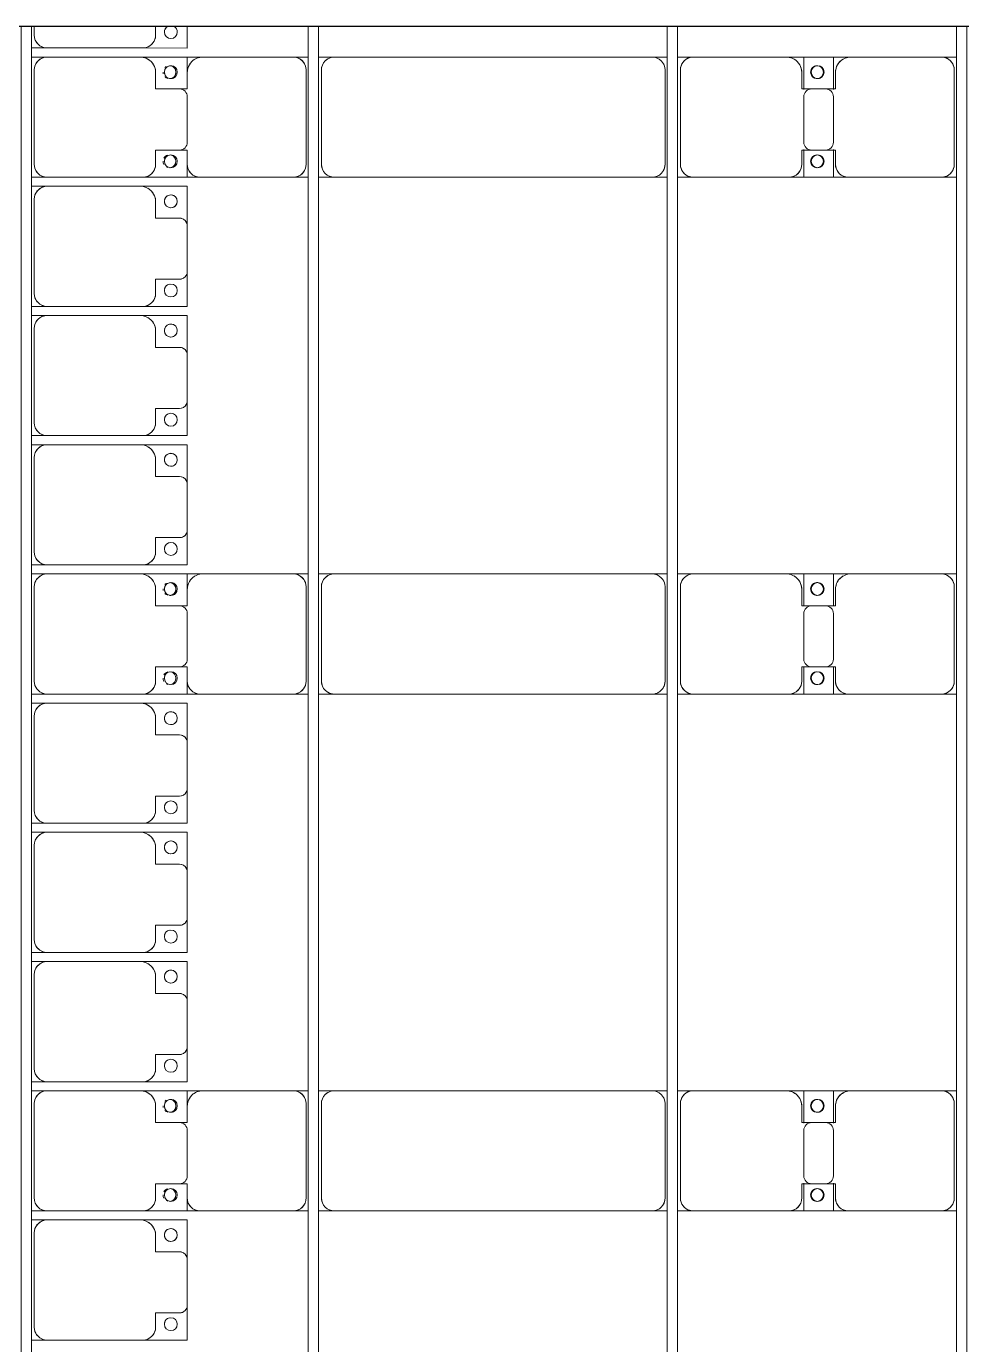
# Model space of a CAD drawing. Header units: millimetres. Extents: x -533732 to -130507, y -117886 to -23954.
# Drawn here: x -452551 to -448929, y -70886 to -65785 of the extents above; entities that cross this region are included whole.
import ezdxf

# ---------------------------------------------------------------- set-up
doc = ezdxf.new("R2010")
doc.units = ezdxf.units.MM
doc.layers.add('A-GENM', color=13, linetype='Continuous', lineweight=9)
doc.layers.add('S-BEAM', color=12, linetype='Continuous', lineweight=9)

# ---------------------------------------------------------------- blocks, each defined once
blk = doc.blocks.new('Dai phao do pin - DẢI PHAO ĐỠ PIN-V61-BỐ TRÍ KHUNG KẾT CẤU BÈ PIN 06')
at = {"layer": 'A-GENM', "color": 7}
for p, q in [((-1312.2, 241.6), (-1129.7, 241.6)), ((-1129.7, 241.6), (-1312.2, 241.6)), ((-779.7, 241.6), (-1129.7, 241.6)), ((-779.7, 241.6), (-721.1, 241.6)), ((-779.7, 241.6), (-721.1, 241.6)), ((-681.1, 241.6), (-620.3, 241.6)), ((-681.1, 241.6), (-620.3, 241.6)), ((610.3, 241.6), (-620.3, 241.6)), ((610.3, 241.6), (668.9, 241.6)), ((610.3, 241.6), (668.9, 241.6)), ((708.9, 241.6), (769.7, 241.6)), ((708.9, 241.6), (769.7, 241.6)), ((1129.7, 241.6), (769.7, 241.6)), ((1129.7, 241.6), (1312.2, 241.6)), ((1312.2, 241.6), (1129.7, 241.6)), ((1197.8, 241.6), (1380.3, 241.6)), ((1197.8, 116.2), (1197.8, 241.6)), ((1380.3, 241.6), (1197.8, 241.6)), ((1312.2, 241.6), (1312.2, 116.2)), ((1730.3, 241.6), (1380.3, 241.6)), ((1730.3, 241.6), (1788.9, 241.6)), ((1730.3, 241.6), (1788.9, 241.6)), ((-1189.7, 181.6), (-1189.7, 118.2)), ((-729.7, -173.4), (-729.7, 191.6)), ((-670.3, 191.6), (-670.3, -173.4)), ((660.3, -173.4), (660.3, 191.6)), ((719.7, 191.6), (719.7, -173.4)), ((1189.7, 118.2), (1189.7, 181.6)), ((1320.3, 181.6), (1320.3, 118.2)), ((1780.3, -173.4), (1780.3, 191.6)), ((-1189.7, 118.2), (-1219.7, 118.2)), ((1282.2, 118.2), (1189.7, 118.2)), ((1320.3, 118.2), (1227.8, 118.2)), ((1197.8, 88.2), (1197.8, -88.2)), ((1312.2, -88.2), (1312.2, 88.2)), ((-1219.7, -118.2), (-1189.7, -118.2)), ((-1189.7, -118.2), (-1189.7, -173.4)), ((1189.7, -173.4), (1189.7, -118.2)), ((1189.7, -118.2), (1282.2, -118.2)), ((1197.8, -223.4), (1197.8, -116.2)), ((1227.8, -118.2), (1320.3, -118.2)), ((1312.2, -116.2), (1312.2, -223.4)), ((1320.3, -118.2), (1320.3, -173.4)), ((-1139.7, -223.4), (-1312.2, -223.4)), ((-1312.2, -223.4), (-1139.7, -223.4)), ((-1139.7, -223.4), (-779.7, -223.4)), ((-721.1, -223.4), (-779.7, -223.4)), ((-721.1, -223.4), (-779.7, -223.4)), ((-620.3, -223.4), (-681.1, -223.4)), ((-620.3, -223.4), (-681.1, -223.4)), ((-620.3, -223.4), (610.3, -223.4)), ((668.9, -223.4), (610.3, -223.4)), ((668.9, -223.4), (610.3, -223.4)), ((769.7, -223.4), (708.9, -223.4)), ((769.7, -223.4), (708.9, -223.4)), ((769.7, -223.4), (1139.7, -223.4)), ((1312.2, -223.4), (1139.7, -223.4)), ((1139.7, -223.4), (1312.2, -223.4)), ((1370.3, -223.4), (1197.8, -223.4)), ((1197.8, -223.4), (1370.3, -223.4)), ((1370.3, -223.4), (1730.3, -223.4)), ((1788.9, -223.4), (1730.3, -223.4)), ((1788.9, -223.4), (1730.3, -223.4))]:
    blk.add_line(p, q, dxfattribs=at)
for centre, radius, start, end in [((-1258.6, 183.2), 25, 120, 135), ((-1258.6, 183.2), 25, 120, 135), ((-1258.6, 183.2), 25, 0, 90), ((-1258.6, 183.2), 25, 0, 75), ((-1129.7, 181.6), 60, 90, 180), ((-1129.7, 181.6), 60, 120, 180), ((-779.7, 191.6), 50, 360, 90), ((-779.7, 191.6), 50, 360, 75), ((-620.3, 191.6), 50, 90, 180), ((-620.3, 191.6), 50, 150, 180), ((-620.3, 191.6), 50, 105, 135), ((610.3, 191.6), 50, 360, 90), ((610.3, 191.6), 50, 60, 90), ((610.3, 191.6), 50, 15, 30), ((769.7, 191.6), 50, 90, 180), ((769.7, 191.6), 50, 105, 180), ((1129.7, 181.6), 60, 360, 90), ((1129.7, 181.6), 60, 360, 60), ((1248.6, 183.2), 25, 0, 180), ((1248.6, 183.2), 25, 360, 165), ((1251.4, 183.2), 25, 0, 180), ((1251.4, 183.2), 25, 90, 180), ((1251.4, 183.2), 25, 15, 75), ((1380.3, 181.6), 60, 90, 180), ((1380.3, 181.6), 60, 120, 180), ((1730.3, 191.6), 50, 360, 90), ((1730.3, 191.6), 50, 360, 75), ((-1258.6, 183.2), 25, 180, 195), ((-1258.6, 183.2), 25, 180, 195), ((-1258.6, 183.2), 25, 225, 255), ((-1258.6, 183.2), 25, 225, 255), ((-1258.6, 183.2), 25, 270, 360), ((-1258.6, 183.2), 25, 270, 300), ((-1258.6, 183.2), 25, 330, 360), ((1248.6, 183.2), 25, 180, 0), ((1251.4, 183.2), 25, 180, 0), ((1251.4, 183.2), 25, 180, 300), ((1248.6, 183.2), 25, 210, 360), ((1251.4, 183.2), 25, 330, 345), ((1227.8, 88.2), 30, 90, 180), ((1282.2, 88.2), 30, 360, 90), ((1227.8, -88.2), 30, 180, 270), ((1282.2, -88.2), 30, 270, 360), ((-1258.6, -161.8), 25, 105, 150), ((-1258.6, -161.8), 25, 105, 150), ((-1258.6, -161.8), 25, 0, 75), ((-1258.6, -161.8), 25, 0, 75), ((1248.6, -161.8), 25, 0, 180), ((1248.6, -161.8), 25, 105, 165), ((1251.4, -161.8), 25, 0, 180), ((1251.4, -161.8), 25, 105, 180), ((1248.6, -161.8), 25, 360, 75), ((1251.4, -161.8), 25, 15, 75), ((-1258.6, -161.8), 25, 180, 210), ((-1258.6, -161.8), 25, 180, 210), ((-1258.6, -161.8), 25, 240, 255), ((-1258.6, -161.8), 25, 240, 255), ((-1258.6, -161.8), 25, 270, 0), ((-1258.6, -161.8), 25, 285, 360), ((-1139.7, -173.4), 50, 180, 270), ((-1139.7, -173.4), 50, 180, 255), ((-779.7, -173.4), 50, 270, 360), ((-779.7, -173.4), 50, 285, 360), ((-620.3, -173.4), 50, 180, 270), ((-620.3, -173.4), 50, 180, 210), ((610.3, -173.4), 50, 270, 360), ((610.3, -173.4), 50, 330, 360), ((769.7, -173.4), 50, 180, 270), ((769.7, -173.4), 50, 180, 255), ((1139.7, -173.4), 50, 270, 360), ((1139.7, -173.4), 50, 285, 360), ((1248.6, -161.8), 25, 180, 360), ((1248.6, -161.8), 25, 195, 0), ((1251.4, -161.8), 25, 180, 0), ((1251.4, -161.8), 25, 180, 270), ((1251.4, -161.8), 25, 285, 345), ((1370.3, -173.4), 50, 180, 270), ((1370.3, -173.4), 50, 180, 255), ((1730.3, -173.4), 50, 270, 360), ((1730.3, -173.4), 50, 285, 360), ((-620.3, -173.4), 50, 240, 270), ((610.3, -173.4), 50, 285, 300)]:
    blk.add_arc(centre, radius, start, end, dxfattribs=at)
blk = doc.blocks.new('Dai phao do pin - DẢI PHAO ĐỠ PIN-V63-BỐ TRÍ KHUNG KẾT CẤU BÈ PIN 06')
at = {"layer": 'A-GENM', "color": 7}
for p, q in [((-1312.2, 241.6), (-1129.7, 241.6)), ((-1129.7, 241.6), (-1312.2, 241.6)), ((-779.7, 241.6), (-1129.7, 241.6)), ((-779.7, 241.6), (-721.1, 241.6)), ((-779.7, 241.6), (-721.1, 241.6)), ((-681.1, 241.6), (-620.3, 241.6)), ((-681.1, 241.6), (-620.3, 241.6)), ((610.3, 241.6), (-620.3, 241.6)), ((610.3, 241.6), (668.9, 241.6)), ((610.3, 241.6), (668.9, 241.6)), ((708.9, 241.6), (769.7, 241.6)), ((708.9, 241.6), (769.7, 241.6)), ((1129.7, 241.6), (769.7, 241.6)), ((1129.7, 241.6), (1312.2, 241.6)), ((1312.2, 241.6), (1129.7, 241.6)), ((1197.8, 241.6), (1380.3, 241.6)), ((1197.8, 116.2), (1197.8, 241.6)), ((1380.3, 241.6), (1197.8, 241.6)), ((1312.2, 241.6), (1312.2, 116.2)), ((1730.3, 241.6), (1380.3, 241.6)), ((1730.3, 241.6), (1788.9, 241.6)), ((1730.3, 241.6), (1788.9, 241.6)), ((-1189.7, 181.6), (-1189.7, 118.2)), ((-729.7, -173.4), (-729.7, 191.6)), ((-670.3, 191.6), (-670.3, -173.4)), ((660.3, -173.4), (660.3, 191.6)), ((719.7, 191.6), (719.7, -173.4)), ((1189.7, 118.2), (1189.7, 181.6)), ((1320.3, 181.6), (1320.3, 118.2)), ((1780.3, -173.4), (1780.3, 191.6)), ((-1189.7, 118.2), (-1219.7, 118.2)), ((1282.2, 118.2), (1189.7, 118.2)), ((1320.3, 118.2), (1227.8, 118.2)), ((1197.8, 88.2), (1197.8, -88.2)), ((1312.2, -88.2), (1312.2, 88.2)), ((-1219.7, -118.2), (-1189.7, -118.2)), ((-1189.7, -118.2), (-1189.7, -173.4)), ((1189.7, -173.4), (1189.7, -118.2)), ((1189.7, -118.2), (1282.2, -118.2)), ((1197.8, -223.4), (1197.8, -116.2)), ((1227.8, -118.2), (1320.3, -118.2)), ((1312.2, -116.2), (1312.2, -223.4)), ((1320.3, -118.2), (1320.3, -173.4)), ((-1139.7, -223.4), (-1312.2, -223.4)), ((-1312.2, -223.4), (-1139.7, -223.4)), ((-1139.7, -223.4), (-779.7, -223.4)), ((-721.1, -223.4), (-779.7, -223.4)), ((-721.1, -223.4), (-779.7, -223.4)), ((-620.3, -223.4), (-681.1, -223.4)), ((-620.3, -223.4), (-681.1, -223.4)), ((-620.3, -223.4), (610.3, -223.4)), ((668.9, -223.4), (610.3, -223.4)), ((668.9, -223.4), (610.3, -223.4)), ((769.7, -223.4), (708.9, -223.4)), ((769.7, -223.4), (708.9, -223.4)), ((769.7, -223.4), (1139.7, -223.4)), ((1312.2, -223.4), (1139.7, -223.4)), ((1139.7, -223.4), (1312.2, -223.4)), ((1370.3, -223.4), (1197.8, -223.4)), ((1197.8, -223.4), (1370.3, -223.4)), ((1370.3, -223.4), (1730.3, -223.4)), ((1788.9, -223.4), (1730.3, -223.4)), ((1788.9, -223.4), (1730.3, -223.4))]:
    blk.add_line(p, q, dxfattribs=at)
for centre, radius, start, end in [((-1258.6, 183.2), 25, 120, 135), ((-1258.6, 183.2), 25, 120, 135), ((-1258.6, 183.2), 25, 0, 90), ((-1258.6, 183.2), 25, 0, 75), ((-1129.7, 181.6), 60, 90, 180), ((-1129.7, 181.6), 60, 120, 180), ((-779.7, 191.6), 50, 360, 90), ((-779.7, 191.6), 50, 360, 75), ((-620.3, 191.6), 50, 90, 180), ((-620.3, 191.6), 50, 150, 180), ((-620.3, 191.6), 50, 105, 135), ((610.3, 191.6), 50, 360, 90), ((610.3, 191.6), 50, 60, 90), ((610.3, 191.6), 50, 15, 30), ((769.7, 191.6), 50, 90, 180), ((769.7, 191.6), 50, 105, 180), ((1129.7, 181.6), 60, 360, 90), ((1129.7, 181.6), 60, 360, 60), ((1248.6, 183.2), 25, 0, 180), ((1248.6, 183.2), 25, 360, 165), ((1251.4, 183.2), 25, 0, 180), ((1251.4, 183.2), 25, 90, 180), ((1251.4, 183.2), 25, 15, 75), ((1380.3, 181.6), 60, 90, 180), ((1380.3, 181.6), 60, 120, 180), ((1730.3, 191.6), 50, 360, 90), ((1730.3, 191.6), 50, 360, 75), ((-1258.6, 183.2), 25, 180, 195), ((-1258.6, 183.2), 25, 180, 195), ((-1258.6, 183.2), 25, 225, 255), ((-1258.6, 183.2), 25, 225, 255), ((-1258.6, 183.2), 25, 270, 360), ((-1258.6, 183.2), 25, 270, 300), ((-1258.6, 183.2), 25, 330, 360), ((1248.6, 183.2), 25, 180, 0), ((1251.4, 183.2), 25, 180, 0), ((1251.4, 183.2), 25, 180, 300), ((1248.6, 183.2), 25, 210, 360), ((1251.4, 183.2), 25, 330, 345), ((1227.8, 88.2), 30, 90, 180), ((1282.2, 88.2), 30, 360, 90), ((1227.8, -88.2), 30, 180, 270), ((1282.2, -88.2), 30, 270, 360), ((-1258.6, -161.8), 25, 105, 150), ((-1258.6, -161.8), 25, 105, 150), ((-1258.6, -161.8), 25, 0, 75), ((-1258.6, -161.8), 25, 0, 75), ((1248.6, -161.8), 25, 0, 180), ((1248.6, -161.8), 25, 105, 165), ((1251.4, -161.8), 25, 0, 180), ((1251.4, -161.8), 25, 105, 180), ((1248.6, -161.8), 25, 360, 75), ((1251.4, -161.8), 25, 15, 75), ((-1258.6, -161.8), 25, 180, 210), ((-1258.6, -161.8), 25, 180, 210), ((-1258.6, -161.8), 25, 240, 255), ((-1258.6, -161.8), 25, 240, 255), ((-1258.6, -161.8), 25, 270, 0), ((-1258.6, -161.8), 25, 285, 360), ((-1139.7, -173.4), 50, 180, 270), ((-1139.7, -173.4), 50, 180, 255), ((-779.7, -173.4), 50, 270, 360), ((-779.7, -173.4), 50, 285, 360), ((-620.3, -173.4), 50, 180, 270), ((-620.3, -173.4), 50, 180, 210), ((610.3, -173.4), 50, 270, 360), ((610.3, -173.4), 50, 330, 360), ((769.7, -173.4), 50, 180, 270), ((769.7, -173.4), 50, 180, 255), ((1139.7, -173.4), 50, 270, 360), ((1139.7, -173.4), 50, 285, 360), ((1248.6, -161.8), 25, 180, 360), ((1248.6, -161.8), 25, 195, 0), ((1251.4, -161.8), 25, 180, 0), ((1251.4, -161.8), 25, 180, 270), ((1251.4, -161.8), 25, 285, 345), ((1370.3, -173.4), 50, 180, 270), ((1370.3, -173.4), 50, 180, 255), ((1730.3, -173.4), 50, 270, 360), ((1730.3, -173.4), 50, 285, 360), ((-620.3, -173.4), 50, 240, 270), ((610.3, -173.4), 50, 285, 300)]:
    blk.add_arc(centre, radius, start, end, dxfattribs=at)
blk = doc.blocks.new('Dai phao do pin - DẢI PHAO ĐỠ PIN-V65-BỐ TRÍ KHUNG KẾT CẤU BÈ PIN 06')
at = {"layer": 'A-GENM', "color": 7}
for p, q in [((-1312.2, 241.6), (-1129.7, 241.6)), ((-1129.7, 241.6), (-1312.2, 241.6)), ((-779.7, 241.6), (-1129.7, 241.6)), ((-779.7, 241.6), (-721.1, 241.6)), ((-779.7, 241.6), (-721.1, 241.6)), ((-681.1, 241.6), (-620.3, 241.6)), ((-681.1, 241.6), (-620.3, 241.6)), ((610.3, 241.6), (-620.3, 241.6)), ((610.3, 241.6), (668.9, 241.6)), ((610.3, 241.6), (668.9, 241.6)), ((708.9, 241.6), (769.7, 241.6)), ((708.9, 241.6), (769.7, 241.6)), ((1129.7, 241.6), (769.7, 241.6)), ((1129.7, 241.6), (1312.2, 241.6)), ((1312.2, 241.6), (1129.7, 241.6)), ((1197.8, 241.6), (1380.3, 241.6)), ((1197.8, 116.2), (1197.8, 241.6)), ((1380.3, 241.6), (1197.8, 241.6)), ((1312.2, 241.6), (1312.2, 116.2)), ((1730.3, 241.6), (1380.3, 241.6)), ((1730.3, 241.6), (1788.9, 241.6)), ((1730.3, 241.6), (1788.9, 241.6)), ((-1189.7, 181.6), (-1189.7, 118.2)), ((-729.7, -173.4), (-729.7, 191.6)), ((-670.3, 191.6), (-670.3, -173.4)), ((660.3, -173.4), (660.3, 191.6)), ((719.7, 191.6), (719.7, -173.4)), ((1189.7, 118.2), (1189.7, 181.6)), ((1320.3, 181.6), (1320.3, 118.2)), ((1780.3, -173.4), (1780.3, 191.6)), ((-1189.7, 118.2), (-1219.7, 118.2)), ((1282.2, 118.2), (1189.7, 118.2)), ((1320.3, 118.2), (1227.8, 118.2)), ((1197.8, 88.2), (1197.8, -88.2)), ((1312.2, -88.2), (1312.2, 88.2)), ((-1219.7, -118.2), (-1189.7, -118.2)), ((-1189.7, -118.2), (-1189.7, -173.4)), ((1189.7, -173.4), (1189.7, -118.2)), ((1189.7, -118.2), (1282.2, -118.2)), ((1197.8, -223.4), (1197.8, -116.2)), ((1227.8, -118.2), (1320.3, -118.2)), ((1312.2, -116.2), (1312.2, -223.4)), ((1320.3, -118.2), (1320.3, -173.4)), ((-1139.7, -223.4), (-1312.2, -223.4)), ((-1312.2, -223.4), (-1139.7, -223.4)), ((-1139.7, -223.4), (-779.7, -223.4)), ((-721.1, -223.4), (-779.7, -223.4)), ((-721.1, -223.4), (-779.7, -223.4)), ((-620.3, -223.4), (-681.1, -223.4)), ((-620.3, -223.4), (-681.1, -223.4)), ((-620.3, -223.4), (610.3, -223.4)), ((668.9, -223.4), (610.3, -223.4)), ((668.9, -223.4), (610.3, -223.4)), ((769.7, -223.4), (708.9, -223.4)), ((769.7, -223.4), (708.9, -223.4)), ((769.7, -223.4), (1139.7, -223.4)), ((1312.2, -223.4), (1139.7, -223.4)), ((1139.7, -223.4), (1312.2, -223.4)), ((1370.3, -223.4), (1197.8, -223.4)), ((1197.8, -223.4), (1370.3, -223.4)), ((1370.3, -223.4), (1730.3, -223.4)), ((1788.9, -223.4), (1730.3, -223.4)), ((1788.9, -223.4), (1730.3, -223.4))]:
    blk.add_line(p, q, dxfattribs=at)
for centre, radius, start, end in [((-1258.6, 183.2), 25, 120, 135), ((-1258.6, 183.2), 25, 120, 135), ((-1258.6, 183.2), 25, 0, 90), ((-1258.6, 183.2), 25, 0, 75), ((-1129.7, 181.6), 60, 90, 180), ((-1129.7, 181.6), 60, 120, 180), ((-779.7, 191.6), 50, 360, 90), ((-779.7, 191.6), 50, 360, 75), ((-620.3, 191.6), 50, 90, 180), ((-620.3, 191.6), 50, 150, 180), ((-620.3, 191.6), 50, 105, 135), ((610.3, 191.6), 50, 360, 90), ((610.3, 191.6), 50, 60, 90), ((610.3, 191.6), 50, 15, 30), ((769.7, 191.6), 50, 90, 180), ((769.7, 191.6), 50, 105, 180), ((1129.7, 181.6), 60, 360, 90), ((1129.7, 181.6), 60, 360, 60), ((1248.6, 183.2), 25, 0, 180), ((1248.6, 183.2), 25, 360, 165), ((1251.4, 183.2), 25, 0, 180), ((1251.4, 183.2), 25, 90, 180), ((1251.4, 183.2), 25, 15, 75), ((1380.3, 181.6), 60, 90, 180), ((1380.3, 181.6), 60, 120, 180), ((1730.3, 191.6), 50, 360, 90), ((1730.3, 191.6), 50, 360, 75), ((-1258.6, 183.2), 25, 180, 195), ((-1258.6, 183.2), 25, 180, 195), ((-1258.6, 183.2), 25, 225, 255), ((-1258.6, 183.2), 25, 225, 255), ((-1258.6, 183.2), 25, 270, 360), ((-1258.6, 183.2), 25, 270, 300), ((-1258.6, 183.2), 25, 330, 360), ((1248.6, 183.2), 25, 180, 0), ((1251.4, 183.2), 25, 180, 0), ((1251.4, 183.2), 25, 180, 300), ((1248.6, 183.2), 25, 210, 360), ((1251.4, 183.2), 25, 330, 345), ((1227.8, 88.2), 30, 90, 180), ((1282.2, 88.2), 30, 360, 90), ((1227.8, -88.2), 30, 180, 270), ((1282.2, -88.2), 30, 270, 360), ((-1258.6, -161.8), 25, 105, 150), ((-1258.6, -161.8), 25, 105, 150), ((-1258.6, -161.8), 25, 0, 75), ((-1258.6, -161.8), 25, 0, 75), ((1248.6, -161.8), 25, 0, 180), ((1248.6, -161.8), 25, 105, 165), ((1251.4, -161.8), 25, 0, 180), ((1251.4, -161.8), 25, 105, 180), ((1248.6, -161.8), 25, 360, 75), ((1251.4, -161.8), 25, 15, 75), ((-1258.6, -161.8), 25, 180, 210), ((-1258.6, -161.8), 25, 180, 210), ((-1258.6, -161.8), 25, 240, 255), ((-1258.6, -161.8), 25, 240, 255), ((-1258.6, -161.8), 25, 270, 0), ((-1258.6, -161.8), 25, 285, 360), ((-1139.7, -173.4), 50, 180, 270), ((-1139.7, -173.4), 50, 180, 255), ((-779.7, -173.4), 50, 270, 360), ((-779.7, -173.4), 50, 285, 360), ((-620.3, -173.4), 50, 180, 270), ((-620.3, -173.4), 50, 180, 210), ((610.3, -173.4), 50, 270, 360), ((610.3, -173.4), 50, 330, 360), ((769.7, -173.4), 50, 180, 270), ((769.7, -173.4), 50, 180, 255), ((1139.7, -173.4), 50, 270, 360), ((1139.7, -173.4), 50, 285, 360), ((1248.6, -161.8), 25, 180, 360), ((1248.6, -161.8), 25, 195, 0), ((1251.4, -161.8), 25, 180, 0), ((1251.4, -161.8), 25, 180, 270), ((1251.4, -161.8), 25, 285, 345), ((1370.3, -173.4), 50, 180, 270), ((1370.3, -173.4), 50, 180, 255), ((1730.3, -173.4), 50, 270, 360), ((1730.3, -173.4), 50, 285, 360), ((-620.3, -173.4), 50, 240, 270), ((610.3, -173.4), 50, 285, 300)]:
    blk.add_arc(centre, radius, start, end, dxfattribs=at)
blk = doc.blocks.new('Dải phao đi lại kèm đỡ invester - DẢI PHAO ĐI LẠI-18522-BỐ TRÍ KHUNG KẾT CẤU BÈ PIN 06')
at = {"layer": 'A-GENM', "color": 7}
for p, q in [((33640, 1312.2), (33723.4, 1312.2)), ((33723.4, 1312.2), (33640, 1312.2)), ((33723.4, 1312.2), (33723.4, 1139.7)), ((33723.4, 1139.7), (33723.4, 1312.2)), ((33758.4, 1312.2), (33818.4, 1312.2)), ((33758.4, 1129.7), (33758.4, 1312.2)), ((33758.4, 1312.2), (33758.4, 1129.7)), ((33818.4, 1312.2), (33758.4, 1312.2)), ((33881.8, 1282.2), (33881.8, 1189.7)), ((34088.2, 1312.2), (33911.8, 1312.2)), ((34118.2, 1189.7), (34118.2, 1282.2)), ((34173.4, 1312.2), (34223.4, 1312.2)), ((34223.4, 1312.2), (34173.4, 1312.2)), ((34223.4, 1312.2), (34223.4, 1139.7)), ((34223.4, 1139.7), (34223.4, 1312.2)), ((34258.4, 1312.2), (34411.8, 1312.2)), ((34258.4, 1129.7), (34258.4, 1312.2)), ((34258.4, 1312.2), (34258.4, 1129.7)), ((34411.8, 1312.2), (34258.4, 1312.2)), ((34381.8, 1282.2), (34381.8, 1189.7)), ((34588.2, 1312.2), (34411.8, 1312.2)), ((34588.2, 1312.2), (34723.4, 1312.2)), ((34723.4, 1312.2), (34588.2, 1312.2)), ((34618.2, 1189.7), (34618.2, 1282.2)), ((34723.4, 1312.2), (34723.4, 1139.7)), ((34723.4, 1139.7), (34723.4, 1312.2)), ((34758.4, 1312.2), (34911.8, 1312.2)), ((34758.4, 1129.7), (34758.4, 1312.2)), ((34758.4, 1312.2), (34758.4, 1129.7)), ((34911.8, 1312.2), (34758.4, 1312.2)), ((34881.8, 1282.2), (34881.8, 1189.7)), ((35088.2, 1312.2), (34911.8, 1312.2)), ((35088.2, 1312.2), (35223.4, 1312.2)), ((35223.4, 1312.2), (35088.2, 1312.2)), ((35118.2, 1189.7), (35118.2, 1282.2)), ((35223.4, 1312.2), (35223.4, 1139.7)), ((35223.4, 1139.7), (35223.4, 1312.2)), ((35258.4, 1312.2), (35411.8, 1312.2)), ((35258.4, 1129.7), (35258.4, 1312.2)), ((35258.4, 1312.2), (35258.4, 1129.7)), ((35411.8, 1312.2), (35258.4, 1312.2)), ((35381.8, 1282.2), (35381.8, 1189.7)), ((35588.2, 1312.2), (35411.8, 1312.2)), ((35588.2, 1312.2), (35723.4, 1312.2)), ((35723.4, 1312.2), (35588.2, 1312.2)), ((35618.2, 1189.7), (35618.2, 1282.2)), ((35723.4, 1312.2), (35723.4, 1139.7)), ((35723.4, 1139.7), (35723.4, 1312.2)), ((35758.4, 1312.2), (35818.4, 1312.2)), ((35758.4, 1129.7), (35758.4, 1312.2)), ((35758.4, 1312.2), (35758.4, 1129.7)), ((35818.4, 1312.2), (35758.4, 1312.2)), ((35881.8, 1282.2), (35881.8, 1189.7)), ((36088.2, 1312.2), (35911.8, 1312.2)), ((36118.2, 1189.7), (36118.2, 1282.2)), ((36173.4, 1312.2), (36223.4, 1312.2)), ((36223.4, 1312.2), (36173.4, 1312.2)), ((36223.4, 1312.2), (36223.4, 1139.7)), ((36223.4, 1139.7), (36223.4, 1312.2)), ((36258.4, 1312.2), (36411.8, 1312.2)), ((36258.4, 1129.7), (36258.4, 1312.2)), ((36258.4, 1312.2), (36258.4, 1129.7)), ((36411.8, 1312.2), (36258.4, 1312.2)), ((36381.8, 1282.2), (36381.8, 1189.7)), ((36588.2, 1312.2), (36411.8, 1312.2)), ((36588.2, 1312.2), (36723.4, 1312.2)), ((36723.4, 1312.2), (36588.2, 1312.2)), ((36618.2, 1189.7), (36618.2, 1282.2)), ((36723.4, 1312.2), (36723.4, 1139.7)), ((36723.4, 1139.7), (36723.4, 1312.2)), ((36758.4, 1312.2), (36911.8, 1312.2)), ((36758.4, 1129.7), (36758.4, 1312.2)), ((36758.4, 1312.2), (36758.4, 1129.7)), ((36911.8, 1312.2), (36758.4, 1312.2)), ((36881.8, 1282.2), (36881.8, 1189.7)), ((37088.2, 1312.2), (36911.8, 1312.2)), ((37088.2, 1312.2), (37223.4, 1312.2)), ((37223.4, 1312.2), (37088.2, 1312.2)), ((37118.2, 1189.7), (37118.2, 1282.2)), ((37223.4, 1312.2), (37223.4, 1139.7)), ((37223.4, 1139.7), (37223.4, 1312.2)), ((37258.4, 1312.2), (37411.8, 1312.2)), ((37258.4, 1129.7), (37258.4, 1312.2)), ((37258.4, 1312.2), (37258.4, 1129.7)), ((37411.8, 1312.2), (37258.4, 1312.2)), ((37381.8, 1282.2), (37381.8, 1189.7)), ((37588.2, 1312.2), (37411.8, 1312.2)), ((37588.2, 1312.2), (37723.4, 1312.2)), ((37723.4, 1312.2), (37588.2, 1312.2)), ((37618.2, 1189.7), (37618.2, 1282.2)), ((37723.4, 1312.2), (37723.4, 1139.7)), ((37723.4, 1139.7), (37723.4, 1312.2)), ((37758.4, 1312.2), (37818.4, 1312.2)), ((37758.4, 1129.7), (37758.4, 1312.2)), ((37758.4, 1312.2), (37758.4, 1129.7)), ((37818.4, 1312.2), (37758.4, 1312.2)), ((37881.8, 1282.2), (37881.8, 1189.7)), ((38088.2, 1312.2), (37911.8, 1312.2)), ((38118.2, 1189.7), (38118.2, 1282.2)), ((38173.4, 1312.2), (38223.4, 1312.2)), ((38223.4, 1312.2), (38173.4, 1312.2)), ((38223.4, 1312.2), (38223.4, 1139.7)), ((38223.4, 1139.7), (38223.4, 1312.2)), ((38258.4, 1312.2), (38411.8, 1312.2)), ((38258.4, 1129.7), (38258.4, 1312.2)), ((38258.4, 1312.2), (38258.4, 1129.7)), ((38411.8, 1312.2), (38258.4, 1312.2)), ((38381.8, 1282.2), (38381.8, 1189.7)), ((38588.2, 1312.2), (38411.8, 1312.2)), ((38588.2, 1312.2), (38723.4, 1312.2)), ((38723.4, 1312.2), (38588.2, 1312.2)), ((38618.2, 1189.7), (38618.2, 1282.2)), ((38723.4, 1312.2), (38723.4, 1139.7)), ((38723.4, 1139.7), (38723.4, 1312.2)), ((33673.4, 1189.7), (33640, 1189.7)), ((33881.8, 1189.7), (33818.4, 1189.7)), ((34173.4, 1189.7), (34118.2, 1189.7)), ((34381.8, 1189.7), (34318.4, 1189.7)), ((34673.4, 1189.7), (34618.2, 1189.7)), ((34881.8, 1189.7), (34818.4, 1189.7)), ((35173.4, 1189.7), (35118.2, 1189.7)), ((35381.8, 1189.7), (35318.4, 1189.7)), ((35673.4, 1189.7), (35618.2, 1189.7)), ((35881.8, 1189.7), (35818.4, 1189.7)), ((36173.4, 1189.7), (36118.2, 1189.7)), ((36381.8, 1189.7), (36318.4, 1189.7)), ((36673.4, 1189.7), (36618.2, 1189.7)), ((36881.8, 1189.7), (36818.4, 1189.7)), ((37173.4, 1189.7), (37118.2, 1189.7)), ((37381.8, 1189.7), (37318.4, 1189.7)), ((37673.4, 1189.7), (37618.2, 1189.7)), ((37881.8, 1189.7), (37818.4, 1189.7)), ((38173.4, 1189.7), (38118.2, 1189.7)), ((38381.8, 1189.7), (38318.4, 1189.7)), ((38673.4, 1189.7), (38618.2, 1189.7)), ((33723.4, 769.7), (33723.4, 1139.7)), ((33758.4, 1129.7), (33758.4, 769.7)), ((34223.4, 769.7), (34223.4, 1139.7)), ((34258.4, 1129.7), (34258.4, 769.7)), ((34723.4, 769.7), (34723.4, 1139.7)), ((34758.4, 1129.7), (34758.4, 769.7)), ((35223.4, 769.7), (35223.4, 1139.7)), ((35258.4, 1129.7), (35258.4, 769.7)), ((35723.4, 769.7), (35723.4, 1139.7)), ((35758.4, 1129.7), (35758.4, 769.7)), ((36223.4, 769.7), (36223.4, 1139.7)), ((36258.4, 1129.7), (36258.4, 769.7)), ((36723.4, 769.7), (36723.4, 1139.7)), ((36758.4, 1129.7), (36758.4, 769.7)), ((37223.4, 769.7), (37223.4, 1139.7)), ((37258.4, 1129.7), (37258.4, 769.7)), ((37723.4, 769.7), (37723.4, 1139.7)), ((37758.4, 1129.7), (37758.4, 769.7)), ((38223.4, 769.7), (38223.4, 1139.7)), ((38258.4, 1129.7), (38258.4, 769.7)), ((38723.4, 769.7), (38723.4, 1139.7)), ((33723.4, 769.7), (33723.4, 708.9)), ((33723.4, 769.7), (33723.4, 708.9)), ((33758.4, 708.9), (33758.4, 769.7)), ((33758.4, 708.9), (33758.4, 769.7)), ((34223.4, 769.7), (34223.4, 708.9)), ((34223.4, 769.7), (34223.4, 708.9)), ((34258.4, 708.9), (34258.4, 769.7)), ((34258.4, 708.9), (34258.4, 769.7)), ((34723.4, 769.7), (34723.4, 708.9)), ((34723.4, 769.7), (34723.4, 708.9)), ((34758.4, 708.9), (34758.4, 769.7)), ((34758.4, 708.9), (34758.4, 769.7)), ((35223.4, 769.7), (35223.4, 708.9)), ((35223.4, 769.7), (35223.4, 708.9)), ((35258.4, 708.9), (35258.4, 769.7)), ((35258.4, 708.9), (35258.4, 769.7)), ((35723.4, 769.7), (35723.4, 708.9)), ((35723.4, 769.7), (35723.4, 708.9)), ((35758.4, 708.9), (35758.4, 769.7)), ((35758.4, 708.9), (35758.4, 769.7)), ((36223.4, 769.7), (36223.4, 708.9)), ((36223.4, 769.7), (36223.4, 708.9)), ((36258.4, 708.9), (36258.4, 769.7)), ((36258.4, 708.9), (36258.4, 769.7)), ((36723.4, 769.7), (36723.4, 708.9)), ((36723.4, 769.7), (36723.4, 708.9)), ((36758.4, 708.9), (36758.4, 769.7)), ((36758.4, 708.9), (36758.4, 769.7)), ((37223.4, 769.7), (37223.4, 708.9)), ((37223.4, 769.7), (37223.4, 708.9)), ((37258.4, 708.9), (37258.4, 769.7)), ((37258.4, 708.9), (37258.4, 769.7)), ((37723.4, 769.7), (37723.4, 708.9)), ((37723.4, 769.7), (37723.4, 708.9)), ((37758.4, 708.9), (37758.4, 769.7)), ((37758.4, 708.9), (37758.4, 769.7)), ((38223.4, 769.7), (38223.4, 708.9)), ((38223.4, 769.7), (38223.4, 708.9)), ((38258.4, 708.9), (38258.4, 769.7)), ((38258.4, 708.9), (38258.4, 769.7)), ((38723.4, 769.7), (38723.4, 708.9)), ((38723.4, 769.7), (38723.4, 708.9)), ((33640, 719.7), (33673.4, 719.7)), ((33808.4, 719.7), (34173.4, 719.7)), ((34308.4, 719.7), (34673.4, 719.7)), ((34808.4, 719.7), (35173.4, 719.7)), ((35308.4, 719.7), (35673.4, 719.7)), ((35808.4, 719.7), (36173.4, 719.7)), ((36308.4, 719.7), (36673.4, 719.7)), ((36808.4, 719.7), (37173.4, 719.7)), ((37308.4, 719.7), (37673.4, 719.7)), ((37808.4, 719.7), (38173.4, 719.7)), ((38308.4, 719.7), (38673.4, 719.7))]:
    blk.add_line(p, q, dxfattribs=at)
for centre, radius, start, end in [((33911.8, 1282.2), 30, 90, 180), ((34088.2, 1282.2), 30, 0, 90), ((34411.8, 1282.2), 30, 90, 180), ((34411.8, 1282.2), 30, 105, 165), ((34411.8, 1282.2), 30, 135, 165), ((34411.8, 1282.2), 30, 135, 165), ((34588.2, 1282.2), 30, 0, 90), ((34588.2, 1282.2), 30, 60, 75), ((34588.2, 1282.2), 30, 15, 75), ((34588.2, 1282.2), 30, 60, 75), ((34588.2, 1282.2), 30, 15, 30), ((34588.2, 1282.2), 30, 15, 30), ((34911.8, 1282.2), 30, 90, 180), ((34911.8, 1282.2), 30, 105, 165), ((34911.8, 1282.2), 30, 135, 165), ((34911.8, 1282.2), 30, 135, 165), ((35088.2, 1282.2), 30, 0, 90), ((35088.2, 1282.2), 30, 60, 75), ((35088.2, 1282.2), 30, 15, 75), ((35088.2, 1282.2), 30, 60, 75), ((35088.2, 1282.2), 30, 15, 30), ((35088.2, 1282.2), 30, 15, 30), ((35411.8, 1282.2), 30, 90, 180), ((35411.8, 1282.2), 30, 105, 165), ((35411.8, 1282.2), 30, 135, 165), ((35411.8, 1282.2), 30, 135, 165), ((35588.2, 1282.2), 30, 0, 90), ((35588.2, 1282.2), 30, 60, 75), ((35588.2, 1282.2), 30, 15, 75), ((35588.2, 1282.2), 30, 60, 75), ((35588.2, 1282.2), 30, 15, 30), ((35588.2, 1282.2), 30, 15, 30), ((35911.8, 1282.2), 30, 90, 180), ((36088.2, 1282.2), 30, 0, 90), ((36411.8, 1282.2), 30, 90, 180), ((36411.8, 1282.2), 30, 105, 165), ((36411.8, 1282.2), 30, 135, 165), ((36411.8, 1282.2), 30, 135, 165), ((36588.2, 1282.2), 30, 0, 90), ((36588.2, 1282.2), 30, 60, 75), ((36588.2, 1282.2), 30, 15, 75), ((36588.2, 1282.2), 30, 60, 75), ((36588.2, 1282.2), 30, 15, 30), ((36588.2, 1282.2), 30, 15, 30), ((36911.8, 1282.2), 30, 90, 180), ((36911.8, 1282.2), 30, 105, 165), ((36911.8, 1282.2), 30, 135, 165), ((36911.8, 1282.2), 30, 135, 165), ((37088.2, 1282.2), 30, 360, 90), ((37088.2, 1282.2), 30, 60, 75), ((37088.2, 1282.2), 30, 15, 75), ((37088.2, 1282.2), 30, 60, 75), ((37088.2, 1282.2), 30, 15, 30), ((37088.2, 1282.2), 30, 15, 30), ((37411.8, 1282.2), 30, 90, 180), ((37411.8, 1282.2), 30, 105, 165), ((37411.8, 1282.2), 30, 135, 165), ((37411.8, 1282.2), 30, 135, 165), ((37588.2, 1282.2), 30, 0, 90), ((37588.2, 1282.2), 30, 60, 75), ((37588.2, 1282.2), 30, 15, 75), ((37588.2, 1282.2), 30, 60, 75), ((37588.2, 1282.2), 30, 15, 30), ((37588.2, 1282.2), 30, 15, 30), ((37911.8, 1282.2), 30, 90, 180), ((38088.2, 1282.2), 30, 0, 90), ((38411.8, 1282.2), 30, 90, 180), ((38411.8, 1282.2), 30, 105, 165), ((38411.8, 1282.2), 30, 135, 165), ((38411.8, 1282.2), 30, 135, 165), ((38588.2, 1282.2), 30, 360, 90), ((38588.2, 1282.2), 30, 60, 75), ((38588.2, 1282.2), 30, 15, 75), ((38588.2, 1282.2), 30, 60, 75), ((38588.2, 1282.2), 30, 15, 30), ((38588.2, 1282.2), 30, 15, 30), ((33661.8, 1248.6), 25, 90, 150), ((33661.8, 1248.6), 25, 90, 150), ((33661.8, 1248.6), 25, 210, 270), ((33661.8, 1248.6), 25, 210, 255), ((33661.8, 1248.6), 25, 270, 90), ((33661.8, 1248.6), 25, 270, 90), ((33816.8, 1248.6), 25, 90, 270), ((33816.8, 1248.6), 25, 90, 255), ((33816.8, 1248.6), 25, 270, 90), ((33816.8, 1248.6), 25, 300, 90), ((33816.8, 1248.6), 25, 270, 285), ((34161.8, 1248.6), 25, 90, 270), ((34161.8, 1248.6), 25, 90, 180), ((34161.8, 1248.6), 25, 195, 255), ((34161.8, 1248.6), 25, 270, 90), ((34161.8, 1248.6), 25, 270, 90), ((34316.8, 1248.6), 25, 90, 270), ((34316.8, 1248.6), 25, 90, 255), ((34316.8, 1248.6), 25, 270, 90), ((34316.8, 1248.6), 25, 300, 90), ((34316.8, 1248.6), 25, 270, 285), ((34661.8, 1248.6), 25, 90, 270), ((34661.8, 1248.6), 25, 90, 180), ((34661.8, 1248.6), 25, 195, 255), ((34661.8, 1248.6), 25, 270, 90), ((34661.8, 1248.6), 25, 270, 90), ((34816.8, 1248.6), 25, 90, 270), ((34816.8, 1248.6), 25, 90, 255), ((34816.8, 1248.6), 25, 270, 90), ((34816.8, 1248.6), 25, 300, 90), ((34816.8, 1248.6), 25, 270, 285), ((35161.8, 1248.6), 25, 90, 270), ((35161.8, 1248.6), 25, 90, 180), ((35161.8, 1248.6), 25, 195, 255), ((35161.8, 1248.6), 25, 270, 90), ((35161.8, 1248.6), 25, 270, 90), ((35316.8, 1248.6), 25, 90, 270), ((35316.8, 1248.6), 25, 90, 255), ((35316.8, 1248.6), 25, 270, 90), ((35316.8, 1248.6), 25, 300, 90), ((35316.8, 1248.6), 25, 270, 285), ((35661.8, 1248.6), 25, 90, 270), ((35661.8, 1248.6), 25, 90, 180), ((35661.8, 1248.6), 25, 195, 255), ((35661.8, 1248.6), 25, 270, 90), ((35661.8, 1248.6), 25, 270, 90), ((35816.8, 1248.6), 25, 90, 270), ((35816.8, 1248.6), 25, 90, 255), ((35816.8, 1248.6), 25, 270, 90), ((35816.8, 1248.6), 25, 300, 90), ((35816.8, 1248.6), 25, 270, 285), ((36161.8, 1248.6), 25, 90, 270), ((36161.8, 1248.6), 25, 90, 180), ((36161.8, 1248.6), 25, 195, 255), ((36161.8, 1248.6), 25, 270, 90), ((36161.8, 1248.6), 25, 270, 90), ((36316.8, 1248.6), 25, 90, 270), ((36316.8, 1248.6), 25, 90, 255), ((36316.8, 1248.6), 25, 270, 90), ((36316.8, 1248.6), 25, 300, 90), ((36316.8, 1248.6), 25, 270, 285), ((36661.8, 1248.6), 25, 90, 270), ((36661.8, 1248.6), 25, 90, 180), ((36661.8, 1248.6), 25, 195, 255), ((36661.8, 1248.6), 25, 270, 90), ((36661.8, 1248.6), 25, 270, 90), ((36816.8, 1248.6), 25, 90, 270), ((36816.8, 1248.6), 25, 90, 255), ((36816.8, 1248.6), 25, 270, 90), ((36816.8, 1248.6), 25, 300, 90), ((36816.8, 1248.6), 25, 270, 285), ((37161.8, 1248.6), 25, 90, 270), ((37161.8, 1248.6), 25, 90, 180), ((37161.8, 1248.6), 25, 195, 255), ((37161.8, 1248.6), 25, 270, 90), ((37161.8, 1248.6), 25, 270, 90), ((37316.8, 1248.6), 25, 90, 270), ((37316.8, 1248.6), 25, 90, 255), ((37316.8, 1248.6), 25, 270, 90), ((37316.8, 1248.6), 25, 300, 90), ((37316.8, 1248.6), 25, 270, 285), ((37661.8, 1248.6), 25, 90, 270), ((37661.8, 1248.6), 25, 90, 180), ((37661.8, 1248.6), 25, 195, 255), ((37661.8, 1248.6), 25, 270, 90), ((37661.8, 1248.6), 25, 270, 90), ((37816.8, 1248.6), 25, 90, 270), ((37816.8, 1248.6), 25, 90, 255), ((37816.8, 1248.6), 25, 270, 90), ((37816.8, 1248.6), 25, 300, 90), ((37816.8, 1248.6), 25, 270, 285), ((38161.8, 1248.6), 25, 90, 270), ((38161.8, 1248.6), 25, 90, 180), ((38161.8, 1248.6), 25, 195, 255), ((38161.8, 1248.6), 25, 270, 90), ((38161.8, 1248.6), 25, 270, 90), ((38316.8, 1248.6), 25, 90, 270), ((38316.8, 1248.6), 25, 90, 255), ((38316.8, 1248.6), 25, 270, 90), ((38316.8, 1248.6), 25, 300, 90), ((38316.8, 1248.6), 25, 270, 285), ((38661.8, 1248.6), 25, 90, 270), ((38661.8, 1248.6), 25, 90, 180), ((38661.8, 1248.6), 25, 195, 255), ((38661.8, 1248.6), 25, 270, 90), ((38661.8, 1248.6), 25, 270, 90), ((33673.4, 1139.7), 50, 360, 90), ((33673.4, 1139.7), 50, 15, 90), ((33818.4, 1129.7), 60, 90, 180), ((33818.4, 1129.7), 60, 90, 150), ((34173.4, 1139.7), 50, 0, 90), ((34173.4, 1139.7), 50, 15, 90), ((34318.4, 1129.7), 60, 90, 180), ((34318.4, 1129.7), 60, 90, 150), ((34673.4, 1139.7), 50, 0, 90), ((34673.4, 1139.7), 50, 15, 90), ((34818.4, 1129.7), 60, 90, 180), ((34818.4, 1129.7), 60, 90, 150), ((35173.4, 1139.7), 50, 0, 90), ((35173.4, 1139.7), 50, 15, 90), ((35318.4, 1129.7), 60, 90, 180), ((35318.4, 1129.7), 60, 90, 150), ((35673.4, 1139.7), 50, 0, 90), ((35673.4, 1139.7), 50, 15, 90), ((35818.4, 1129.7), 60, 90, 180), ((35818.4, 1129.7), 60, 90, 150), ((36173.4, 1139.7), 50, 360, 90), ((36173.4, 1139.7), 50, 15, 90), ((36318.4, 1129.7), 60, 90, 180), ((36318.4, 1129.7), 60, 90, 150), ((36673.4, 1139.7), 50, 360, 90), ((36673.4, 1139.7), 50, 15, 90), ((36818.4, 1129.7), 60, 90, 180), ((36818.4, 1129.7), 60, 90, 150), ((37173.4, 1139.7), 50, 0, 90), ((37173.4, 1139.7), 50, 15, 90), ((37318.4, 1129.7), 60, 90, 180), ((37318.4, 1129.7), 60, 90, 150), ((37673.4, 1139.7), 50, 360, 90), ((37673.4, 1139.7), 50, 15, 90), ((37818.4, 1129.7), 60, 90, 180), ((37818.4, 1129.7), 60, 90, 150), ((38173.4, 1139.7), 50, 360, 90), ((38173.4, 1139.7), 50, 15, 90), ((38318.4, 1129.7), 60, 90, 180), ((38318.4, 1129.7), 60, 90, 150), ((38673.4, 1139.7), 50, 360, 90), ((38673.4, 1139.7), 50, 15, 90), ((33673.4, 769.7), 50, 270, 0), ((33808.4, 769.7), 50, 180, 270), ((34173.4, 769.7), 50, 270, 0), ((34308.4, 769.7), 50, 180, 270), ((34673.4, 769.7), 50, 270, 360), ((34808.4, 769.7), 50, 180, 270), ((35173.4, 769.7), 50, 270, 360), ((35308.4, 769.7), 50, 180, 270), ((35673.4, 769.7), 50, 270, 0), ((35808.4, 769.7), 50, 180, 270), ((36173.4, 769.7), 50, 270, 0), ((36308.4, 769.7), 50, 180, 270), ((36673.4, 769.7), 50, 270, 0), ((36808.4, 769.7), 50, 180, 270), ((37173.4, 769.7), 50, 270, 0), ((37308.4, 769.7), 50, 180, 270), ((37673.4, 769.7), 50, 270, 360), ((37808.4, 769.7), 50, 180, 270), ((38173.4, 769.7), 50, 270, 360), ((38308.4, 769.7), 50, 180, 270), ((38673.4, 769.7), 50, 270, 360), ((33673.4, 769.7), 50, 270, 345), ((33808.4, 769.7), 50, 195, 270), ((34173.4, 769.7), 50, 270, 345), ((34308.4, 769.7), 50, 195, 270), ((34673.4, 769.7), 50, 270, 345), ((34808.4, 769.7), 50, 195, 270), ((35173.4, 769.7), 50, 270, 345), ((35308.4, 769.7), 50, 195, 270), ((35673.4, 769.7), 50, 270, 345), ((35808.4, 769.7), 50, 195, 270), ((36173.4, 769.7), 50, 270, 345), ((36308.4, 769.7), 50, 195, 270), ((36673.4, 769.7), 50, 270, 345), ((36808.4, 769.7), 50, 195, 270), ((37173.4, 769.7), 50, 270, 345), ((37308.4, 769.7), 50, 195, 270), ((37673.4, 769.7), 50, 270, 345), ((37808.4, 769.7), 50, 195, 270), ((38173.4, 769.7), 50, 270, 345), ((38308.4, 769.7), 50, 195, 270), ((38673.4, 769.7), 50, 270, 345)]:
    blk.add_arc(centre, radius, start, end, dxfattribs=at)
blk = doc.blocks.new('Dầm C52 - Dầm C52-V31-BỐ TRÍ KHUNG KẾT CẤU BÈ PIN 06')
at = {"layer": 'S-BEAM', "color": 1}
for p, q in [((-613.3, 20), (5346.7, 20)), ((5346.7, -20), (-613.3, -20))]:
    blk.add_line(p, q, dxfattribs=at)
blk = doc.blocks.new('Dầm C52 - Hộp 40x60-19816-BỐ TRÍ KHUNG KẾT CẤU BÈ PIN 06')
at = {"layer": 'S-BEAM', "color": 3, "lineweight": 25}
blk.add_line((145891.1, -20), (-145891.1, -20), dxfattribs=at)
blk = doc.blocks.new('HOBANMONG_BEPIN 6_rvt-1-BỐ TRÍ KHUNG KẾT CẤU BÈ PIN 06')
at = {"layer": 'A-GENM', "color": 3, "lineweight": 25}
for name, p, rotation in [('Dải phao đi lại kèm đỡ invester - DẢI PHAO ĐI LẠI-18522-BỐ TRÍ KHUNG KẾT CẤU BÈ PIN 06', (-453239.4, -32145.2), 269.9997586098934), ('Dai phao do pin - DẢI PHAO ĐỠ PIN-V61-BỐ TRÍ KHUNG KẾT CẤU BÈ PIN 06', (-450737.7, -66145.2), 359.9997586099392), ('Dai phao do pin - DẢI PHAO ĐỠ PIN-V63-BỐ TRÍ KHUNG KẾT CẤU BÈ PIN 06', (-450737.7, -68145.2), 359.9997586099392), ('Dai phao do pin - DẢI PHAO ĐỠ PIN-V65-BỐ TRÍ KHUNG KẾT CẤU BÈ PIN 06', (-450737.7, -70145.2), 359.9997586099392)]:
    blk.add_blockref(name, p, dxfattribs=dict(at, rotation=rotation))
at = {"layer": 'S-BEAM', "color": 3, "lineweight": 25}
for name, p, rotation in [('Dầm C52 - Dầm C52-V31-BỐ TRÍ KHUNG KẾT CẤU BÈ PIN 06', (-452550.6, -71131.9), 89.99975860989275), ('Dầm C52 - Dầm C52-V31-BỐ TRÍ KHUNG KẾT CẤU BÈ PIN 06', (-451438.8, -71131.9), 89.99975860989275), ('Dầm C52 - Dầm C52-V31-BỐ TRÍ KHUNG KẾT CẤU BÈ PIN 06', (-450048.8, -71131.9), 89.99975860989275), ('Dầm C52 - Dầm C52-V31-BỐ TRÍ KHUNG KẾT CẤU BÈ PIN 06', (-448928.8, -71131.9), 89.99975860989275), ('Dầm C52 - Hộp 40x60-19816-BỐ TRÍ KHUNG KẾT CẤU BÈ PIN 06', (-380339.9, -65765.5), 359.9997586099392)]:
    blk.add_blockref(name, p, dxfattribs=dict(at, rotation=rotation))

msp = doc.modelspace()

# ---------------------------------------------------------------- block references
at = {"lineweight": 5}
msp.add_blockref('HOBANMONG_BEPIN 6_rvt-1-BỐ TRÍ KHUNG KẾT CẤU BÈ PIN 06', (0, 0), dxfattribs=at)

doc.saveas('drawing.dxf')
